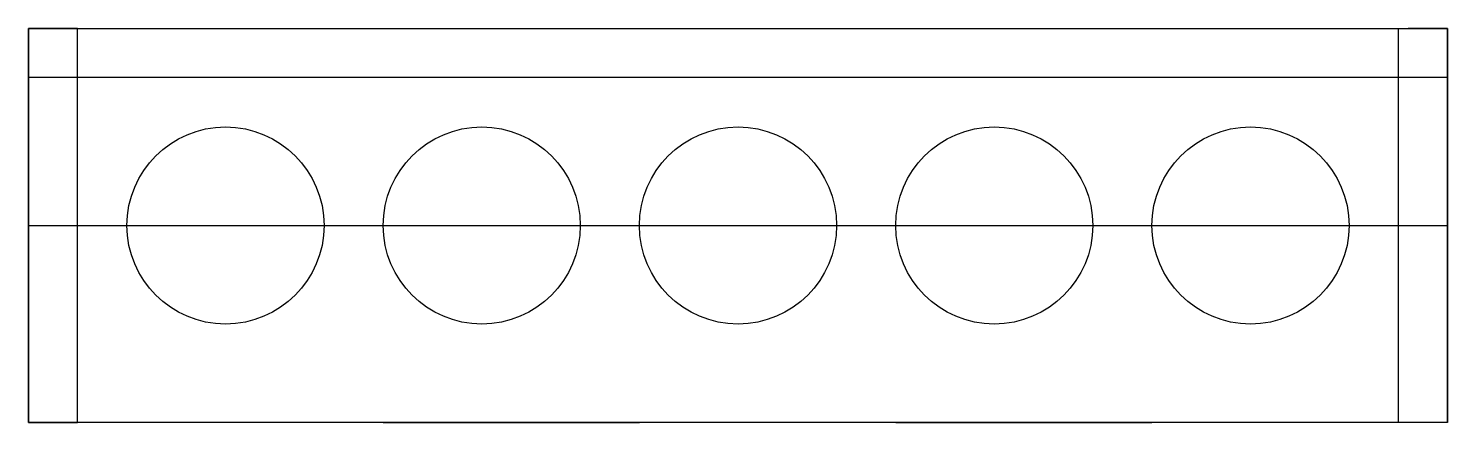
# Model space of a CAD drawing. Header units: millimetres. Extents: x 0 to 144, y -40 to 0.
import ezdxf

# ---------------------------------------------------------------- set-up
doc = ezdxf.new("R2010")
doc.units = ezdxf.units.MM
doc.layers.get('0').update_dxf_attribs({"linetype": 'CONTINUOUS'})

msp = doc.modelspace()

# ---------------------------------------------------------------- linework, layer by layer
for p, q in [((0, 0), (144, 0)), ((0, -40), (0, 0)), ((0, 0), (10, 0)), ((0, 0), (144, 0)), ((0, -5), (0, 0)), ((5, 0), (0, 0)), ((0, 0), (0, -40)), ((5, -40), (5, 0)), ((10, 0), (36, 0)), ((62, 0), (88, 0)), ((114, 0), (140, 0)), ((139, -40), (139, 0)), ((139, 0), (144, 0)), ((144, 0), (140, 0)), ((144, -40), (144, 0)), ((144, 0), (144, -5)), ((144, 0), (144, -40)), ((144, -5), (0, -5)), ((0, -20), (144, -20)), ((134, -20), (144, -20)), ((144, -40), (0, -40)), ((0, -40), (5, -40)), ((36, -40), (62, -40)), ((88, -40), (114, -40)), ((144, -40), (139, -40))]:
    msp.add_line(p, q)
for centre in [(20, -20), (46, -20), (72, -20), (98, -20), (124, -20)]:
    msp.add_circle(centre, 10)

doc.saveas('drawing.dxf')
